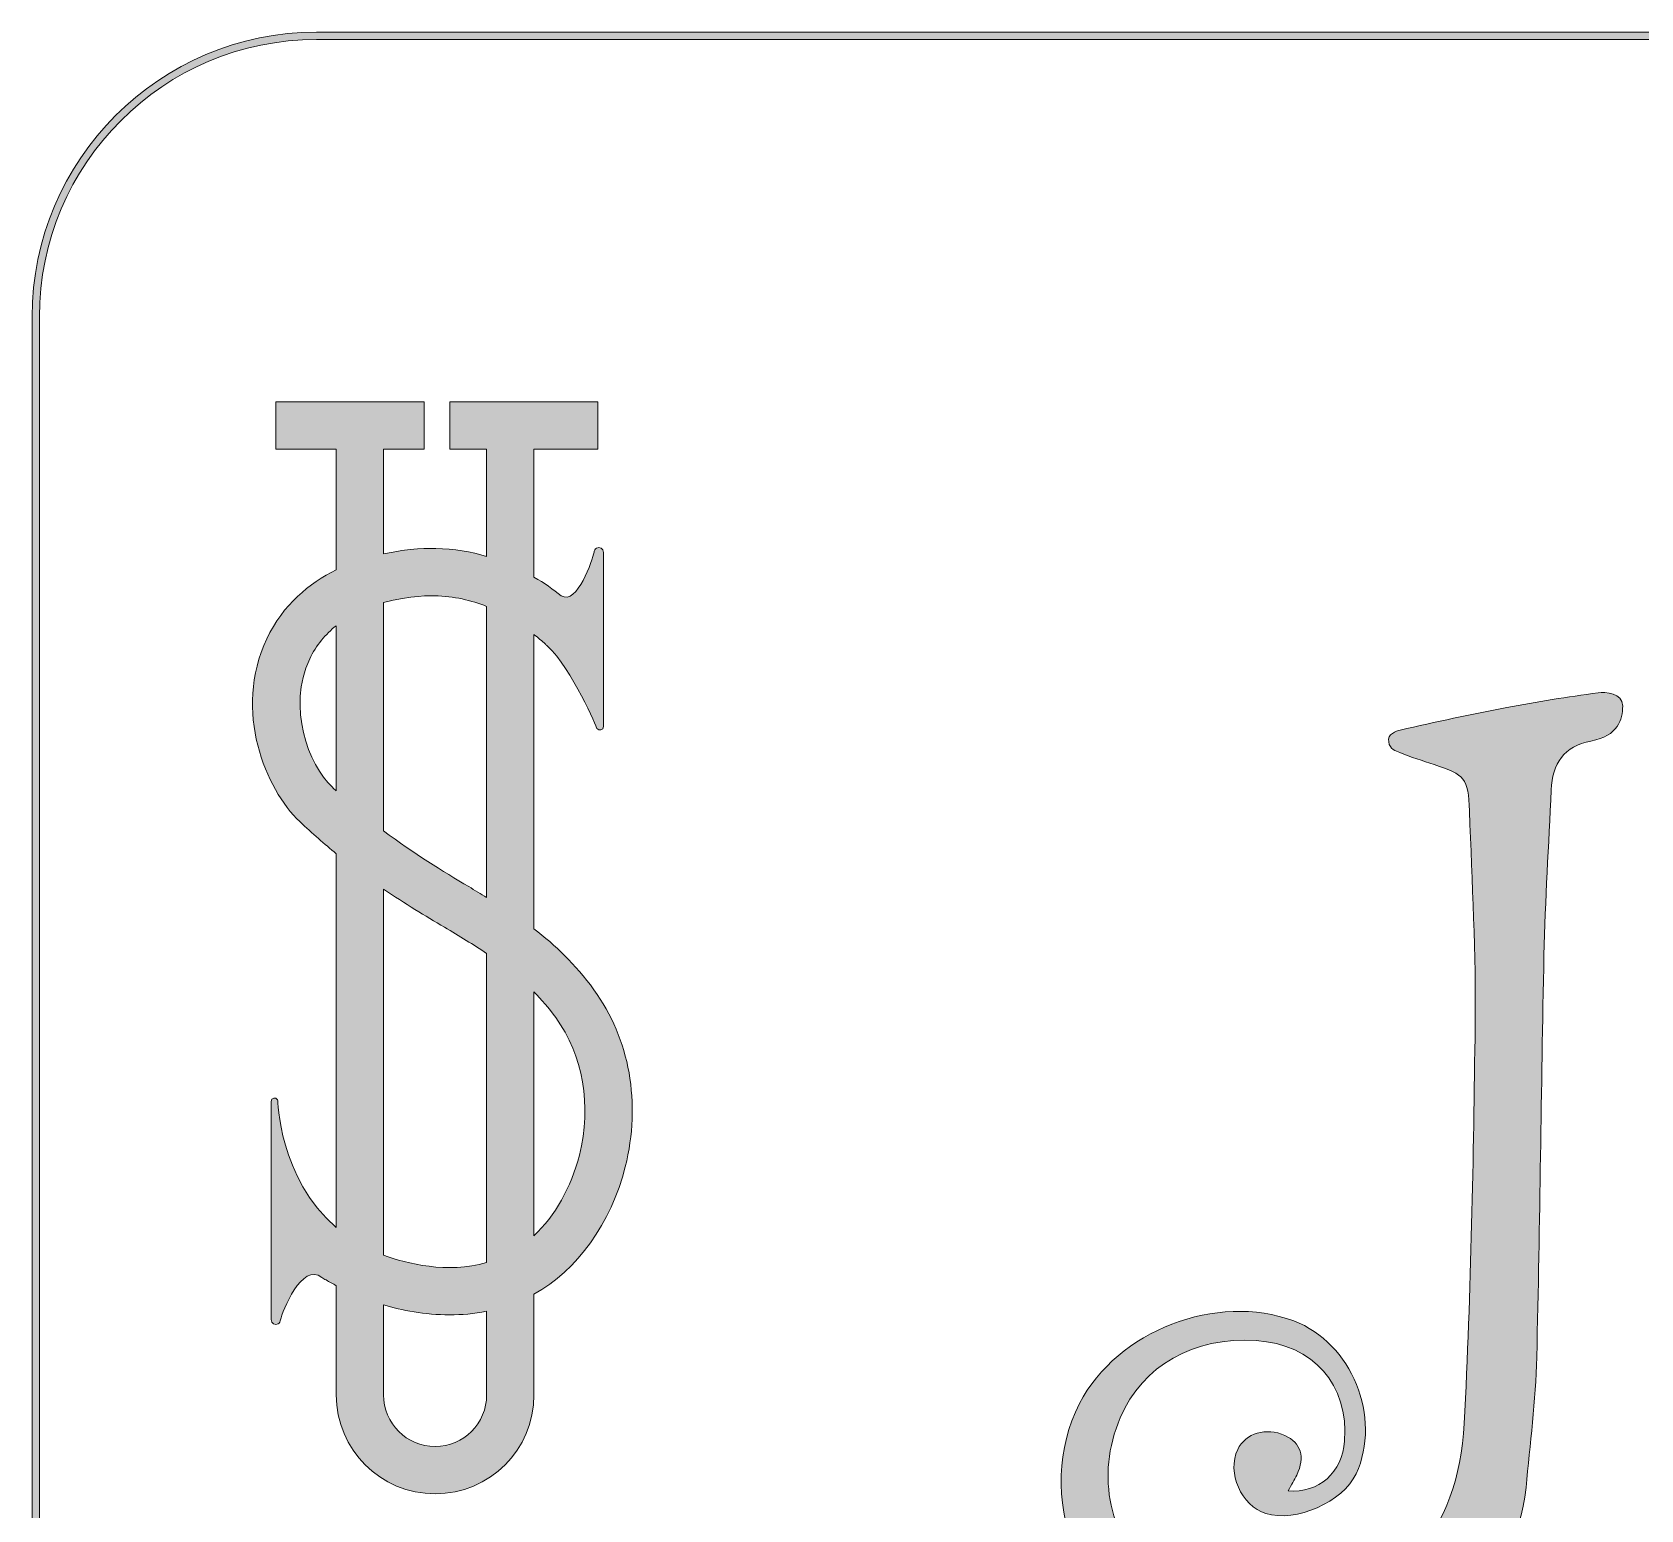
# Model space of a CAD drawing. Header units: millimetres. Extents: x 136 to 303, y 27 to 260.
# Drawn here: x 136 to 194.1, y 206.9 to 260.2 of the extents above; entities that cross this region are included whole.
import ezdxf

# ---------------------------------------------------------------- set-up
doc = ezdxf.new("R2010")
doc.units = ezdxf.units.MM
doc.header["$MEASUREMENT"] = 0
doc.layers.add('Layer 8', color=7, linetype='Continuous', lineweight=0)

msp = doc.modelspace()

# ---------------------------------------------------------------- hatches: boundary and pattern name
at = {"layer": 'Layer 8', "true_color": 0x222323, "transparency": 33554687}
h = msp.add_hatch(color=250, dxfattribs=at)
h.dxf.hatch_style = 2
edge = h.paths.add_edge_path()
edge.add_spline(control_points=[(303.08, 37.385), (303.08, 31.872), (298.594, 27.386), (293.081, 27.386), (293.081, 27.386), (146.269, 27.386), (146.269, 27.386), (140.755, 27.386), (136.27, 31.872), (136.27, 37.385), (136.27, 37.385), (136.27, 249.966), (136.27, 249.966), (136.27, 255.48), (140.755, 259.965), (146.269, 259.965), (146.269, 259.965), (293.081, 259.965), (293.081, 259.965), (298.594, 259.965), (303.08, 255.48), (303.08, 249.966), (303.08, 249.966), (303.08, 37.385), (303.08, 37.385)], knot_values=[0, 0, 0, 0, 1, 1, 1, 2, 2, 2, 3, 3, 3, 4, 4, 4, 5, 5, 5, 6, 6, 6, 7, 7, 7, 8, 8, 8, 8], degree=3, periodic=0)
edge = h.paths.add_edge_path()
edge.add_spline(control_points=[(293.081, 260.228), (293.081, 260.228), (146.269, 260.228), (146.269, 260.228), (140.611, 260.228), (136.007, 255.625), (136.007, 249.966), (136.007, 249.966), (136.007, 37.385), (136.007, 37.385), (136.007, 31.727), (140.611, 27.124), (146.269, 27.124), (146.269, 27.124), (293.081, 27.124), (293.081, 27.124), (298.739, 27.124), (303.342, 31.727), (303.342, 37.385), (303.342, 37.385), (303.342, 249.966), (303.342, 249.966), (303.342, 255.625), (298.739, 260.228), (293.081, 260.228)], knot_values=[0, 0, 0, 0, 1, 1, 1, 2, 2, 2, 3, 3, 3, 4, 4, 4, 5, 5, 5, 6, 6, 6, 7, 7, 7, 8, 8, 8, 8], degree=3, periodic=0)
h = msp.add_hatch(color=250, dxfattribs=at)
h.dxf.hatch_style = 2
edge = h.paths.add_edge_path()
edge.add_spline(control_points=[(154.114, 216.815), (154.114, 216.815), (154.114, 225.61), (154.114, 225.61), (154.384, 225.332), (154.644, 225.028), (154.896, 224.683), (155.89, 223.322), (156.202, 221.514), (155.752, 219.723), (155.459, 218.558), (154.866, 217.526), (154.114, 216.815)], knot_values=[0, 0, 0, 0, 1, 1, 1, 2, 2, 2, 3, 3, 3, 4, 4, 4, 4], degree=3, periodic=0)
edge = h.paths.add_edge_path()
edge.add_spline(control_points=[(152.406, 229.019), (152.194, 229.148), (151.978, 229.277), (151.759, 229.408), (150.82, 229.969), (149.8, 230.579), (148.686, 231.425), (148.686, 231.425), (148.686, 239.651), (148.686, 239.651), (149.635, 239.914), (150.458, 239.902), (150.526, 239.901), (151.227, 239.884), (151.854, 239.734), (152.406, 239.515), (152.406, 239.515), (152.406, 229.019), (152.406, 229.019)], knot_values=[0, 0, 0, 0, 1, 1, 1, 2, 2, 2, 3, 3, 3, 4, 4, 4, 5, 5, 5, 6, 6, 6, 6], degree=3, periodic=0)
edge = h.paths.add_edge_path()
edge.add_spline(control_points=[(152.406, 215.845), (150.977, 215.443), (149.54, 215.802), (148.686, 216.116), (148.686, 216.116), (148.686, 229.321), (148.686, 229.321), (149.465, 228.79), (150.196, 228.353), (150.883, 227.943), (151.428, 227.618), (151.932, 227.315), (152.406, 226.999), (152.406, 226.999), (152.406, 215.845), (152.406, 215.845)], knot_values=[0, 0, 0, 0, 1, 1, 1, 2, 2, 2, 3, 3, 3, 4, 4, 4, 5, 5, 5, 5], degree=3, periodic=0)
edge = h.paths.add_edge_path()
edge.add_spline(control_points=[(152.406, 211.073), (152.406, 210.047), (151.572, 209.213), (150.546, 209.213), (149.521, 209.213), (148.686, 210.047), (148.686, 211.073), (148.686, 211.073), (148.686, 214.32), (148.686, 214.32), (149.347, 214.126), (150.171, 213.961), (151.069, 213.961), (151.501, 213.961), (151.951, 214), (152.406, 214.091), (152.406, 214.091), (152.406, 211.073), (152.406, 211.073)], knot_values=[0, 0, 0, 0, 1, 1, 1, 2, 2, 2, 3, 3, 3, 4, 4, 4, 5, 5, 5, 6, 6, 6, 6], degree=3, periodic=0)
edge = h.paths.add_edge_path()
edge.add_spline(control_points=[(146.979, 232.862), (146.932, 232.906), (146.885, 232.948), (146.838, 232.993), (145.969, 233.814), (145.201, 235.879), (146.02, 237.62), (146.256, 238.123), (146.594, 238.514), (146.979, 238.82), (146.979, 238.82), (146.979, 232.862), (146.979, 232.862)], knot_values=[0, 0, 0, 0, 1, 1, 1, 2, 2, 2, 3, 3, 3, 4, 4, 4, 4], degree=3, periodic=0)
edge = h.paths.add_edge_path()
edge.add_spline(control_points=[(157.407, 219.306), (157.982, 221.591), (157.569, 223.918), (156.275, 225.69), (155.599, 226.615), (154.881, 227.298), (154.114, 227.882), (154.114, 227.882), (154.114, 238.504), (154.114, 238.504), (154.264, 238.385), (154.401, 238.267), (154.526, 238.155), (154.551, 238.128), (154.577, 238.102), (154.605, 238.076), (155.49, 237.265), (156.385, 235.117), (156.385, 235.117), (156.452, 235.004), (156.625, 235.051), (156.625, 235.182), (156.625, 235.182), (156.625, 241.46), (156.625, 241.46), (156.625, 241.603), (156.476, 241.675), (156.367, 241.621), (156.324, 241.6), (156.288, 241.517), (156.279, 241.47), (156.229, 241.203), (155.676, 239.539), (155.1, 239.901), (154.812, 240.125), (154.483, 240.356), (154.114, 240.573), (154.114, 240.573), (154.114, 245.185), (154.114, 245.185), (154.114, 245.185), (156.417, 245.185), (156.417, 245.185), (156.417, 245.185), (156.417, 246.892), (156.417, 246.892), (156.417, 246.892), (151.083, 246.892), (151.083, 246.892), (151.083, 246.892), (151.083, 245.185), (151.083, 245.185), (151.083, 245.185), (152.406, 245.185), (152.406, 245.185), (152.406, 245.185), (152.406, 241.319), (152.406, 241.319), (151.848, 241.484), (151.235, 241.591), (150.567, 241.607), (150.383, 241.612), (149.627, 241.614), (148.686, 241.411), (148.686, 241.411), (148.686, 245.185), (148.686, 245.185), (148.686, 245.185), (150.148, 245.185), (150.148, 245.185), (150.148, 245.185), (150.148, 246.892), (150.148, 246.892), (150.148, 246.892), (144.804, 246.892), (144.804, 246.892), (144.804, 246.892), (144.804, 245.185), (144.804, 245.185), (144.804, 245.185), (146.979, 245.185), (146.979, 245.185), (146.979, 245.185), (146.979, 240.83), (146.979, 240.83), (146.003, 240.352), (145.057, 239.583), (144.475, 238.347), (143.246, 235.735), (144.431, 232.918), (145.666, 231.752), (146.118, 231.325), (146.555, 230.944), (146.979, 230.596), (146.979, 230.596), (146.979, 217.108), (146.979, 217.108), (144.906, 218.9), (144.865, 221.723), (144.865, 221.723), (144.799, 221.836), (144.626, 221.789), (144.626, 221.658), (144.626, 221.658), (144.626, 213.796), (144.626, 213.796), (144.626, 213.653), (144.774, 213.581), (144.883, 213.635), (144.926, 213.656), (144.962, 213.739), (144.971, 213.786), (145.022, 214.058), (145.745, 215.886), (146.455, 215.306), (146.5, 215.269), (146.555, 215.241), (146.615, 215.219), (146.735, 215.148), (146.856, 215.08), (146.979, 215.014), (146.979, 215.014), (146.979, 211.073), (146.979, 211.073), (146.979, 209.103), (148.576, 207.506), (150.546, 207.506), (152.516, 207.506), (154.114, 209.103), (154.114, 211.073), (154.114, 211.073), (154.114, 214.709), (154.114, 214.709), (155.673, 215.57), (156.894, 217.264), (157.407, 219.306)], knot_values=[0, 0, 0, 0, 1, 1, 1, 2, 2, 2, 3, 3, 3, 4, 4, 4, 5, 5, 5, 6, 6, 6, 7, 7, 7, 8, 8, 8, 9, 9, 9, 10, 10, 10, 11, 11, 11, 12, 12, 12, 13, 13, 13, 14, 14, 14, 15, 15, 15, 16, 16, 16, 17, 17, 17, 18, 18, 18, 19, 19, 19, 20, 20, 20, 21, 21, 21, 22, 22, 22, 23, 23, 23, 24, 24, 24, 25, 25, 25, 26, 26, 26, 27, 27, 27, 28, 28, 28, 29, 29, 29, 30, 30, 30, 31, 31, 31, 32, 32, 32, 33, 33, 33, 34, 34, 34, 35, 35, 35, 36, 36, 36, 37, 37, 37, 38, 38, 38, 39, 39, 39, 40, 40, 40, 41, 41, 41, 42, 42, 42, 43, 43, 43, 44, 44, 44, 45, 45, 45, 45], degree=3, periodic=0)
h = msp.add_hatch(color=250, dxfattribs=at)
h.dxf.hatch_style = 2
edge = h.paths.add_edge_path()
edge.add_spline(control_points=[(177.22, 201.522), (180.281, 200.076), (184.724, 200.848), (187.402, 203.271), (188.741, 204.482), (189.735, 205.878), (189.908, 207.732), (190.055, 209.299), (190.254, 210.866), (190.294, 212.436), (190.414, 217.268), (190.452, 222.101), (190.556, 226.933), (190.599, 228.922), (190.729, 230.908), (190.815, 232.896), (190.855, 233.845), (191.278, 234.479), (192.251, 234.659), (193.232, 234.84), (193.397, 235.444), (193.397, 235.923), (193.397, 236.401), (192.766, 236.433), (192.509, 236.399), (191.406, 236.253), (190.306, 236.073), (189.212, 235.865), (187.926, 235.621), (186.645, 235.348), (185.369, 235.054), (185.216, 235.018), (184.903, 234.918), (184.952, 234.625), (184.997, 234.354), (185.203, 234.31), (185.353, 234.245), (185.753, 234.073), (186.174, 233.949), (186.589, 233.81), (187.704, 233.438), (187.821, 233.336), (187.866, 232.138), (187.963, 229.56), (188.106, 226.979), (188.073, 224.401), (188.011, 219.614), (187.927, 214.824), (187.679, 210.044), (187.474, 206.087), (185.326, 203.804), (181.478, 202.999), (179.586, 202.604), (177.975, 203.154), (176.567, 204.389), (174.856, 205.89), (174.373, 208.14), (175.268, 210.248), (176.069, 212.134), (177.911, 213.18), (180.169, 213.033), (182.236, 212.899), (183.517, 211.445), (183.362, 209.41), (183.276, 208.284), (182.44, 207.513), (181.322, 207.614), (181.451, 207.845), (181.556, 208.008), (181.636, 208.182), (181.942, 208.854), (181.793, 209.337), (181.205, 209.609), (180.539, 209.917), (179.785, 209.693), (179.504, 209.104), (179.107, 208.271), (179.634, 207.075), (180.522, 206.796), (181.594, 206.46), (183.307, 207.214), (183.778, 208.23), (184.716, 210.251), (183.61, 212.965), (181.531, 213.74), (178.746, 214.779), (175.154, 213.395), (173.799, 210.762), (172.126, 207.512), (173.734, 203.169), (177.22, 201.522)], knot_values=[0, 0, 0, 0, 1, 1, 1, 2, 2, 2, 3, 3, 3, 4, 4, 4, 5, 5, 5, 6, 6, 6, 7, 7, 7, 8, 8, 8, 9, 9, 9, 10, 10, 10, 11, 11, 11, 12, 12, 12, 13, 13, 13, 14, 14, 14, 15, 15, 15, 16, 16, 16, 17, 17, 17, 18, 18, 18, 19, 19, 19, 20, 20, 20, 21, 21, 21, 22, 22, 22, 23, 23, 23, 24, 24, 24, 25, 25, 25, 26, 26, 26, 27, 27, 27, 28, 28, 28, 29, 29, 29, 30, 30, 30, 30], degree=3, periodic=0)

# ---------------------------------------------------------------- linework, layer by layer
at = {"layer": 'Layer 8'}
for points, knots in [([(293.081, 260.228), (293.081, 260.228), (146.269, 260.228), (146.269, 260.228), (140.611, 260.228), (136.007, 255.625), (136.007, 249.966), (136.007, 249.966), (136.007, 37.385), (136.007, 37.385), (136.007, 31.727), (140.611, 27.124), (146.269, 27.124), (146.269, 27.124), (293.081, 27.124), (293.081, 27.124), (298.739, 27.124), (303.342, 31.727), (303.342, 37.385), (303.342, 37.385), (303.342, 249.966), (303.342, 249.966), (303.342, 255.625), (298.739, 260.228), (293.081, 260.228)], [0, 0, 0, 0, 1, 1, 1, 2, 2, 2, 3, 3, 3, 4, 4, 4, 5, 5, 5, 6, 6, 6, 7, 7, 7, 8, 8, 8, 8]), ([(303.08, 37.385), (303.08, 31.872), (298.594, 27.386), (293.081, 27.386), (293.081, 27.386), (146.269, 27.386), (146.269, 27.386), (140.755, 27.386), (136.27, 31.872), (136.27, 37.385), (136.27, 37.385), (136.27, 249.966), (136.27, 249.966), (136.27, 255.48), (140.755, 259.965), (146.269, 259.965), (146.269, 259.965), (293.081, 259.965), (293.081, 259.965), (298.594, 259.965), (303.08, 255.48), (303.08, 249.966), (303.08, 249.966), (303.08, 37.385), (303.08, 37.385)], [0, 0, 0, 0, 1, 1, 1, 2, 2, 2, 3, 3, 3, 4, 4, 4, 5, 5, 5, 6, 6, 6, 7, 7, 7, 8, 8, 8, 8]), ([(157.407, 219.306), (157.982, 221.591), (157.569, 223.918), (156.275, 225.69), (155.599, 226.615), (154.881, 227.298), (154.114, 227.882), (154.114, 227.882), (154.114, 238.504), (154.114, 238.504), (154.264, 238.385), (154.401, 238.267), (154.526, 238.155), (154.551, 238.128), (154.577, 238.102), (154.605, 238.076), (155.49, 237.265), (156.385, 235.117), (156.385, 235.117), (156.452, 235.004), (156.625, 235.051), (156.625, 235.182), (156.625, 235.182), (156.625, 241.46), (156.625, 241.46), (156.625, 241.603), (156.476, 241.675), (156.367, 241.621), (156.324, 241.6), (156.288, 241.517), (156.279, 241.47), (156.229, 241.203), (155.676, 239.539), (155.1, 239.901), (154.812, 240.125), (154.483, 240.356), (154.114, 240.573), (154.114, 240.573), (154.114, 245.185), (154.114, 245.185), (154.114, 245.185), (156.417, 245.185), (156.417, 245.185), (156.417, 245.185), (156.417, 246.892), (156.417, 246.892), (156.417, 246.892), (151.083, 246.892), (151.083, 246.892), (151.083, 246.892), (151.083, 245.185), (151.083, 245.185), (151.083, 245.185), (152.406, 245.185), (152.406, 245.185), (152.406, 245.185), (152.406, 241.319), (152.406, 241.319), (151.848, 241.484), (151.235, 241.591), (150.567, 241.607), (150.383, 241.612), (149.627, 241.614), (148.686, 241.411), (148.686, 241.411), (148.686, 245.185), (148.686, 245.185), (148.686, 245.185), (150.148, 245.185), (150.148, 245.185), (150.148, 245.185), (150.148, 246.892), (150.148, 246.892), (150.148, 246.892), (144.804, 246.892), (144.804, 246.892), (144.804, 246.892), (144.804, 245.185), (144.804, 245.185), (144.804, 245.185), (146.979, 245.185), (146.979, 245.185), (146.979, 245.185), (146.979, 240.83), (146.979, 240.83), (146.003, 240.352), (145.057, 239.583), (144.475, 238.347), (143.246, 235.735), (144.431, 232.918), (145.666, 231.752), (146.118, 231.325), (146.555, 230.944), (146.979, 230.596), (146.979, 230.596), (146.979, 217.108), (146.979, 217.108), (144.906, 218.9), (144.865, 221.723), (144.865, 221.723), (144.799, 221.836), (144.626, 221.789), (144.626, 221.658), (144.626, 221.658), (144.626, 213.796), (144.626, 213.796), (144.626, 213.653), (144.774, 213.581), (144.883, 213.635), (144.926, 213.656), (144.962, 213.739), (144.971, 213.786), (145.022, 214.058), (145.745, 215.886), (146.455, 215.306), (146.5, 215.269), (146.555, 215.241), (146.615, 215.219), (146.735, 215.148), (146.856, 215.08), (146.979, 215.014), (146.979, 215.014), (146.979, 211.073), (146.979, 211.073), (146.979, 209.103), (148.576, 207.506), (150.546, 207.506), (152.516, 207.506), (154.114, 209.103), (154.114, 211.073), (154.114, 211.073), (154.114, 214.709), (154.114, 214.709), (155.673, 215.57), (156.894, 217.264), (157.407, 219.306)], [0, 0, 0, 0, 1, 1, 1, 2, 2, 2, 3, 3, 3, 4, 4, 4, 5, 5, 5, 6, 6, 6, 7, 7, 7, 8, 8, 8, 9, 9, 9, 10, 10, 10, 11, 11, 11, 12, 12, 12, 13, 13, 13, 14, 14, 14, 15, 15, 15, 16, 16, 16, 17, 17, 17, 18, 18, 18, 19, 19, 19, 20, 20, 20, 21, 21, 21, 22, 22, 22, 23, 23, 23, 24, 24, 24, 25, 25, 25, 26, 26, 26, 27, 27, 27, 28, 28, 28, 29, 29, 29, 30, 30, 30, 31, 31, 31, 32, 32, 32, 33, 33, 33, 34, 34, 34, 35, 35, 35, 36, 36, 36, 37, 37, 37, 38, 38, 38, 39, 39, 39, 40, 40, 40, 41, 41, 41, 42, 42, 42, 43, 43, 43, 44, 44, 44, 45, 45, 45, 45]), ([(152.406, 229.019), (152.194, 229.148), (151.978, 229.277), (151.759, 229.408), (150.82, 229.969), (149.8, 230.579), (148.686, 231.425), (148.686, 231.425), (148.686, 239.651), (148.686, 239.651), (149.635, 239.914), (150.458, 239.902), (150.526, 239.901), (151.227, 239.884), (151.854, 239.734), (152.406, 239.515), (152.406, 239.515), (152.406, 229.019), (152.406, 229.019)], [0, 0, 0, 0, 1, 1, 1, 2, 2, 2, 3, 3, 3, 4, 4, 4, 5, 5, 5, 6, 6, 6, 6]), ([(146.979, 232.862), (146.932, 232.906), (146.885, 232.948), (146.838, 232.993), (145.969, 233.814), (145.201, 235.879), (146.02, 237.62), (146.256, 238.123), (146.594, 238.514), (146.979, 238.82), (146.979, 238.82), (146.979, 232.862), (146.979, 232.862)], [0, 0, 0, 0, 1, 1, 1, 2, 2, 2, 3, 3, 3, 4, 4, 4, 4]), ([(177.22, 201.522), (180.281, 200.076), (184.724, 200.848), (187.402, 203.271), (188.741, 204.482), (189.735, 205.878), (189.908, 207.732), (190.055, 209.299), (190.254, 210.866), (190.294, 212.436), (190.414, 217.268), (190.452, 222.101), (190.556, 226.933), (190.599, 228.922), (190.729, 230.908), (190.815, 232.896), (190.855, 233.845), (191.278, 234.479), (192.251, 234.659), (193.232, 234.84), (193.397, 235.444), (193.397, 235.923), (193.397, 236.401), (192.766, 236.433), (192.509, 236.399), (191.406, 236.253), (190.306, 236.073), (189.212, 235.865), (187.926, 235.621), (186.645, 235.348), (185.369, 235.054), (185.216, 235.018), (184.903, 234.918), (184.952, 234.625), (184.997, 234.354), (185.203, 234.31), (185.353, 234.245), (185.753, 234.073), (186.174, 233.949), (186.589, 233.81), (187.704, 233.438), (187.821, 233.336), (187.866, 232.138), (187.963, 229.56), (188.106, 226.979), (188.073, 224.401), (188.011, 219.614), (187.927, 214.824), (187.679, 210.044), (187.474, 206.087), (185.326, 203.804), (181.478, 202.999), (179.586, 202.604), (177.975, 203.154), (176.567, 204.389), (174.856, 205.89), (174.373, 208.14), (175.268, 210.248), (176.069, 212.134), (177.911, 213.18), (180.169, 213.033), (182.236, 212.899), (183.517, 211.445), (183.362, 209.41), (183.276, 208.284), (182.44, 207.513), (181.322, 207.614), (181.451, 207.845), (181.556, 208.008), (181.636, 208.182), (181.942, 208.854), (181.793, 209.337), (181.205, 209.609), (180.539, 209.917), (179.785, 209.693), (179.504, 209.104), (179.107, 208.271), (179.634, 207.075), (180.522, 206.796), (181.594, 206.46), (183.307, 207.214), (183.778, 208.23), (184.716, 210.251), (183.61, 212.965), (181.531, 213.74), (178.746, 214.779), (175.154, 213.395), (173.799, 210.762), (172.126, 207.512), (173.734, 203.169), (177.22, 201.522)], [0, 0, 0, 0, 1, 1, 1, 2, 2, 2, 3, 3, 3, 4, 4, 4, 5, 5, 5, 6, 6, 6, 7, 7, 7, 8, 8, 8, 9, 9, 9, 10, 10, 10, 11, 11, 11, 12, 12, 12, 13, 13, 13, 14, 14, 14, 15, 15, 15, 16, 16, 16, 17, 17, 17, 18, 18, 18, 19, 19, 19, 20, 20, 20, 21, 21, 21, 22, 22, 22, 23, 23, 23, 24, 24, 24, 25, 25, 25, 26, 26, 26, 27, 27, 27, 28, 28, 28, 29, 29, 29, 30, 30, 30, 30]), ([(152.406, 215.845), (150.977, 215.443), (149.54, 215.802), (148.686, 216.116), (148.686, 216.116), (148.686, 229.321), (148.686, 229.321), (149.465, 228.79), (150.196, 228.353), (150.883, 227.943), (151.428, 227.618), (151.932, 227.315), (152.406, 226.999), (152.406, 226.999), (152.406, 215.845), (152.406, 215.845)], [0, 0, 0, 0, 1, 1, 1, 2, 2, 2, 3, 3, 3, 4, 4, 4, 5, 5, 5, 5]), ([(154.114, 216.815), (154.114, 216.815), (154.114, 225.61), (154.114, 225.61), (154.384, 225.332), (154.644, 225.028), (154.896, 224.683), (155.89, 223.322), (156.202, 221.514), (155.752, 219.723), (155.459, 218.558), (154.866, 217.526), (154.114, 216.815)], [0, 0, 0, 0, 1, 1, 1, 2, 2, 2, 3, 3, 3, 4, 4, 4, 4]), ([(152.406, 211.073), (152.406, 210.047), (151.572, 209.213), (150.546, 209.213), (149.521, 209.213), (148.686, 210.047), (148.686, 211.073), (148.686, 211.073), (148.686, 214.32), (148.686, 214.32), (149.347, 214.126), (150.171, 213.961), (151.069, 213.961), (151.501, 213.961), (151.951, 214), (152.406, 214.091), (152.406, 214.091), (152.406, 211.073), (152.406, 211.073)], [0, 0, 0, 0, 1, 1, 1, 2, 2, 2, 3, 3, 3, 4, 4, 4, 5, 5, 5, 6, 6, 6, 6])]:
    msp.add_open_spline(points, degree=3, knots=knots, dxfattribs=at)

doc.saveas('drawing.dxf')
